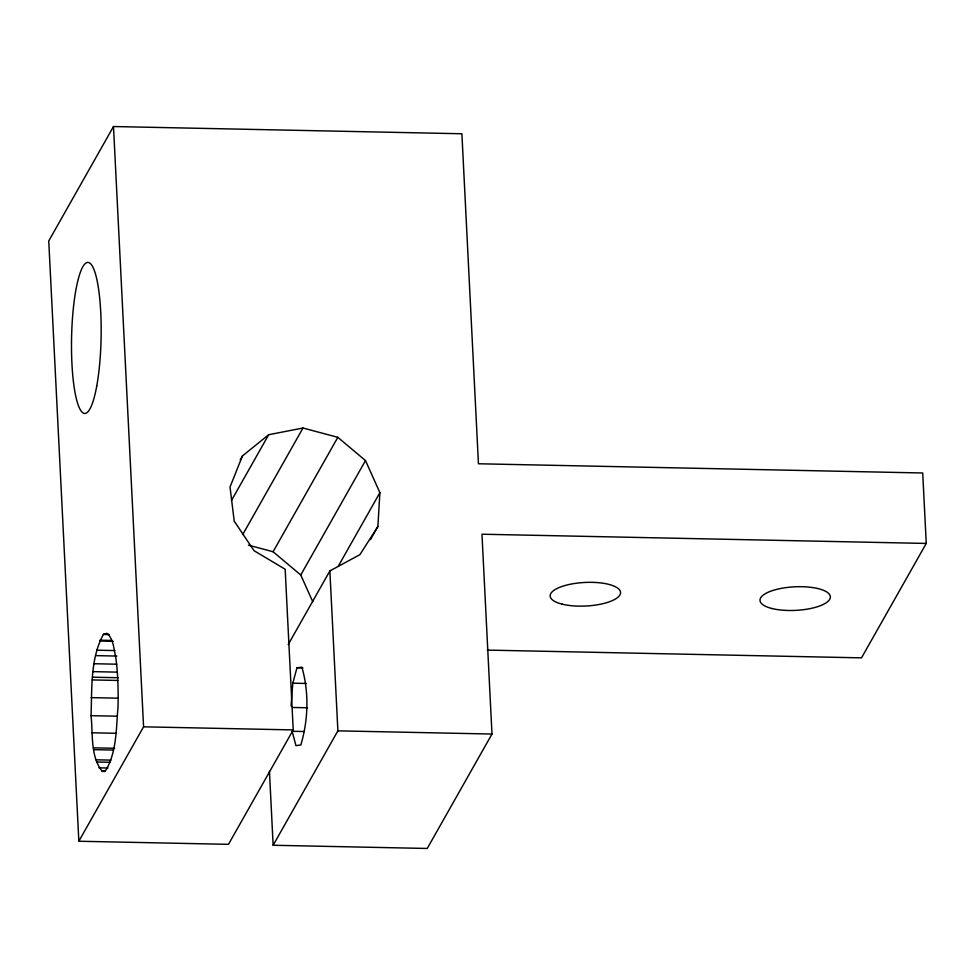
<?xml version="1.0" encoding="UTF-8"?>
<svg xmlns="http://www.w3.org/2000/svg" width="975" height="975" viewBox="0 0 975 975"><rect width="100%" height="100%" fill="white"/><g stroke="black" fill="none" stroke-linecap="round" stroke-linejoin="round"><path stroke-width="1.46" d="M91.041 715.662C92.101 688.606 90.114 658.942 103.35 634.445L106.897 633.311C113.648 639.076 113.685 648.887 115.708 656.882C117.987 673.518 118.414 690.337 118.012 707.107C116.098 728.24 116.939 751.457 105.836 770.287L102.29 771.408C90.078 756.247 93.113 734.004 91.041 715.662L116.732 716.198M370.451 539.663L377.886 526.512L379.897 492.655L365.491 460.578L337.825 437.324L303.006 428.025L268.686 434.716L242.434 455.947L240.203 459.883M291.086 705.912L292.805 683.182L296.973 667.802L301.872 667.168C309.197 692.299 308.271 719.977 300.836 744.985L295.937 745.619L292.171 731.274L304.188 731.53M242.434 455.947L230.027 487.013L234.207 521.101L254.036 550.692L285.163 569.254L293.219 729.922L228.479 844.338L78.841 841.242L48.75 240.959L113.49 126.531L461.894 133.758L478.445 463.771L922.716 472.985L926.25 543.441L861.51 657.857L487.22 650.093M231.477 500.48L268.686 434.716M242.726 534.556L303.006 428.025M78.841 841.242L143.581 726.814L113.49 126.531M248.418 545.159L273.085 551.74L337.825 437.324M312.768 601.733L300.751 575.006L365.491 460.578M288.198 644.597L329.867 570.936L359.885 554.665L377.886 526.512M338.227 566.317L379.897 492.655M926.25 543.441L481.967 534.215L491.985 734.041L427.245 848.469L273.146 845.264L337.886 730.848L329.867 570.936M103.923 634.262L108.457 634.359M103.35 634.445L109.395 634.567M99.889 640.197L111.979 640.453M99.621 641.026L113.222 641.306M96.744 650.191L114.879 650.569M95.696 655.627L116.854 656.065M296.973 667.802L302.969 667.936M94.136 663.731L116.805 664.207M93.21 671.641L117.39 672.141M92.552 677.198L118.243 677.735M292.805 683.182L306.321 683.463M92.235 679.916L117.926 680.453M91.187 697.625L118.389 698.185M292.476 707.46L307.491 707.777M143.581 726.814L293.219 729.922M337.886 730.848L491.985 734.041M91.833 732.786L116.013 733.285M93.478 747.837L114.636 748.276M93.844 749.653L113.49 750.055M95.891 759.793L111.004 760.11M96.72 761.999L110.321 762.279M98.902 767.837L107.969 768.02M102.29 771.408L105.312 771.481M273.085 551.74L300.751 575.006M269.441 771.347L273.146 845.264M96.757 385.966A75.514 14.759 -88.8 0 0 90.261 263.445A75.514 14.759 -88.8 0 0 71.967 364.309A75.514 14.759 -88.8 0 0 96.757 385.966M772.054 608.534A35.246 11.797 -2.9 0 0 829.713 599.32A35.246 11.797 -2.9 0 0 783.693 587.949A35.246 11.797 -2.9 0 0 772.054 608.534M562.258 604.183A35.246 11.797 -2.9 0 0 619.905 594.957A35.246 11.797 -2.9 0 0 573.897 583.586A35.246 11.797 -2.9 0 0 562.258 604.183"/></g></svg>
